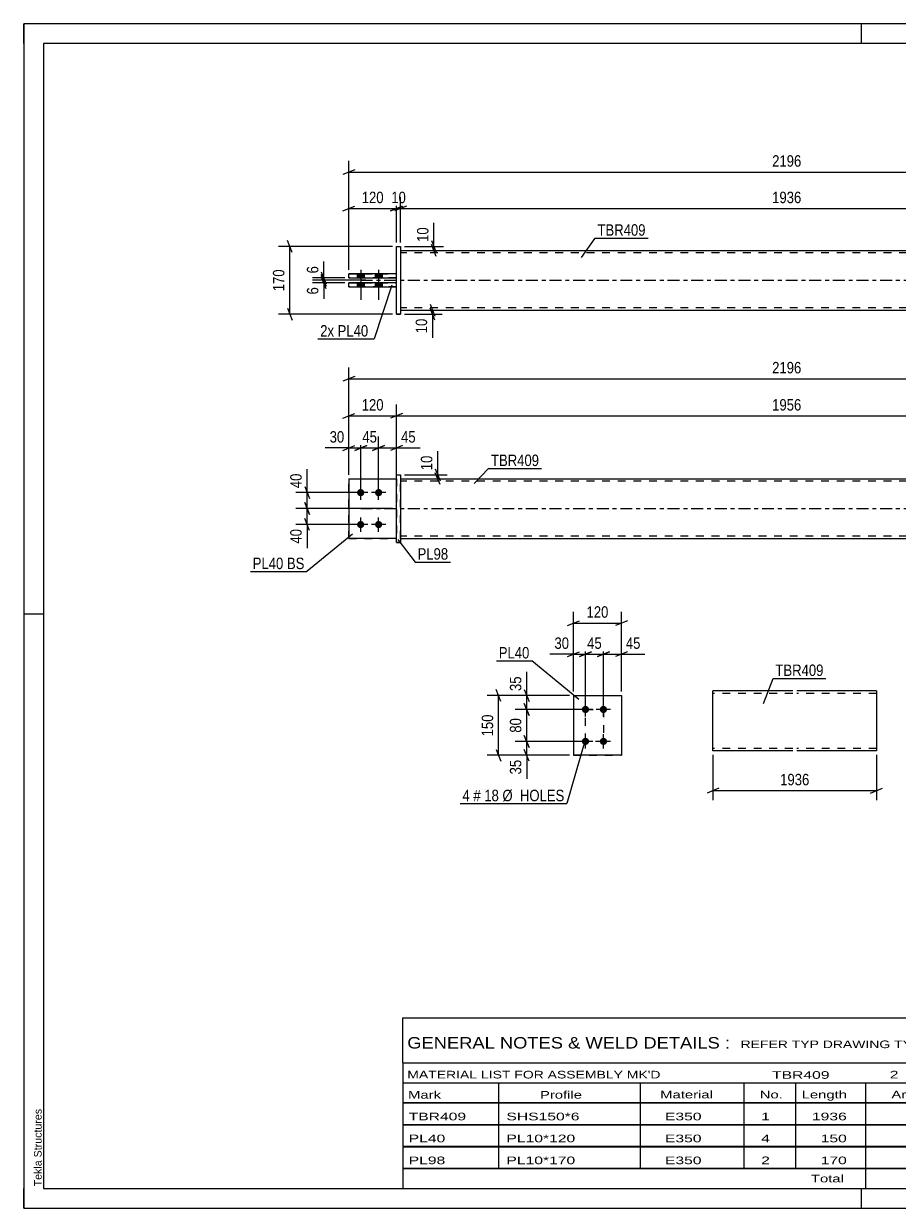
# Model space of a CAD drawing. Header units: millimetres. Extents: x 0 to 420, y 0 to 297.
# Drawn here: x 0 to 219.5, y 0 to 297 of the extents above; entities that cross this region are included whole.
import ezdxf

# ---------------------------------------------------------------- set-up
doc = ezdxf.new("R2010")
doc.units = ezdxf.units.MM
doc.linetypes.add('DXK_LINE_DOT2', pattern=[3.9198, 1.9599, -1.9599])
doc.linetypes.add('DXK_LINE_DOT3', pattern=[5.9187, 2.979, -0.9799, 0.9799, -0.9799])
doc.styles.add('Arial', font='ARIAL.TTF', dxfattribs={"height": 0.2})
doc.styles.add('Arial Narrow', font='ARIALN.TTF', dxfattribs={"height": 0.2})

# ---------------------------------------------------------------- blocks, each defined once
blk = doc.blocks.new('Unknown-580607271-1163')
at = {"color": 5, "linetype": 'Continuous'}
for p, q in [((420, 297), (0, 297)), ((0, 297), (0, 0)), ((0, 292), (0, 297)), ((210, 292), (210, 297)), ((415, 292), (5, 292)), ((5, 292), (5, 5)), ((5, 149), (0, 149)), ((0, 0), (0, 5)), ((5, 5), (415, 5)), ((210, 0), (210, 5)), ((0, 0), (420, 0))]:
    blk.add_line(p, q, dxfattribs=at)
at = {"color": 174, "linetype": 'Continuous', "style": 'Arial'}
blk.add_text('Tekla Structures', height=1.9102, rotation=90, dxfattribs=at).set_placement((4.5, 5.5))
blk = doc.blocks.new('Part-580607271-1762 - 1733')
at = {"color": 2, "linetype": 'Continuous'}
for p, q in [((81.47, 182.93), (93.47, 182.93)), ((81.47, 182.93), (81.47, 167.93)), ((93.47, 167.93), (81.47, 167.93)), ((81.47, 167.93), (81.47, 167.93))]:
    blk.add_line(p, q, dxfattribs=at)
at = {"color": 7, "linetype": 'DXK_LINE_DOT2'}
for p, q in [((81.47, 182.93), (93.47, 182.93)), ((93.47, 182.93), (93.47, 182.93)), ((93.47, 182.93), (93.47, 167.93)), ((81.47, 167.93), (93.47, 167.93)), ((81.47, 167.93), (81.47, 167.93))]:
    blk.add_line(p, q, dxfattribs=at)
blk = doc.blocks.new('Part-580607271-1754 - 1733')
at = {"color": 2, "linetype": 'Continuous'}
for p, q in [((94.47, 182.93), (288.07, 182.93)), ((94.47, 167.93), (288.07, 167.93))]:
    blk.add_line(p, q, dxfattribs=at)
at = {"color": 7, "linetype": 'DXK_LINE_DOT2'}
for p, q in [((94.47, 167.93), (94.47, 182.93)), ((288.07, 182.33), (94.47, 182.33)), ((288.07, 182.93), (288.07, 167.93)), ((288.07, 168.53), (94.47, 168.53))]:
    blk.add_line(p, q, dxfattribs=at)
at = {"color": 7, "linetype": 'DXK_LINE_DOT3'}
blk.add_line((84.47, 175.43), (298.07, 175.43), dxfattribs=at)
blk = doc.blocks.new('Bolt-580607271-1756 - 1733')
at = {"linetype": 'Continuous'}
for points in [[(84.47, 178.53), (84.28, 178.55), (84.1, 178.6), (83.94, 178.7), (83.8, 178.82), (83.69, 178.98), (83.61, 179.15), (83.57, 179.33), (83.57, 179.52), (83.61, 179.7), (83.69, 179.88), (83.8, 180.03), (83.94, 180.15), (84.1, 180.25), (84.28, 180.31), (84.47, 180.33), (84.66, 180.31), (84.83, 180.25), (85, 180.15), (85.14, 180.03), (85.25, 179.88), (85.32, 179.7), (85.36, 179.52), (85.36, 179.33), (85.32, 179.15), (85.25, 178.98), (85.14, 178.82), (85, 178.7), (84.83, 178.6), (84.66, 178.55)], [(88.97, 178.53), (88.78, 178.55), (88.6, 178.6), (88.44, 178.7), (88.3, 178.82), (88.19, 178.98), (88.11, 179.15), (88.07, 179.33), (88.07, 179.52), (88.11, 179.7), (88.19, 179.88), (88.3, 180.03), (88.44, 180.15), (88.6, 180.25), (88.78, 180.31), (88.97, 180.33), (89.16, 180.31), (89.33, 180.25), (89.5, 180.15), (89.64, 180.03), (89.75, 179.88), (89.82, 179.7), (89.86, 179.52), (89.86, 179.33), (89.82, 179.15), (89.75, 178.98), (89.64, 178.82), (89.5, 178.7), (89.33, 178.6), (89.16, 178.55)], [(84.47, 170.53), (84.28, 170.55), (84.1, 170.6), (83.94, 170.7), (83.8, 170.82), (83.69, 170.98), (83.61, 171.15), (83.57, 171.33), (83.57, 171.52), (83.61, 171.7), (83.69, 171.88), (83.8, 172.03), (83.94, 172.15), (84.1, 172.25), (84.28, 172.31), (84.47, 172.33), (84.66, 172.31), (84.83, 172.25), (85, 172.15), (85.14, 172.03), (85.25, 171.88), (85.32, 171.7), (85.36, 171.52), (85.36, 171.33), (85.32, 171.15), (85.25, 170.98), (85.14, 170.82), (85, 170.7), (84.83, 170.6), (84.66, 170.55)], [(88.97, 170.53), (88.78, 170.55), (88.6, 170.6), (88.44, 170.7), (88.3, 170.82), (88.19, 170.98), (88.11, 171.15), (88.07, 171.33), (88.07, 171.52), (88.11, 171.7), (88.19, 171.88), (88.3, 172.03), (88.44, 172.15), (88.6, 172.25), (88.78, 172.31), (88.97, 172.33), (89.16, 172.31), (89.33, 172.25), (89.5, 172.15), (89.64, 172.03), (89.75, 171.88), (89.82, 171.7), (89.86, 171.52), (89.86, 171.33), (89.82, 171.15), (89.75, 170.98), (89.64, 170.82), (89.5, 170.7), (89.33, 170.6), (89.16, 170.55)]]:
    blk.add_hatch(color=1, dxfattribs=at).paths.add_polyline_path(points)
at = {"color": 1, "linetype": 'Continuous'}
for p, q in [((84.47, 177.63), (84.47, 181.23)), ((88.97, 177.63), (88.97, 181.23)), ((86.27, 179.43), (82.67, 179.43)), ((90.77, 179.43), (87.17, 179.43)), ((84.47, 169.63), (84.47, 173.23)), ((88.97, 169.63), (88.97, 173.23)), ((86.27, 171.43), (82.67, 171.43)), ((90.77, 171.43), (87.17, 171.43))]:
    blk.add_line(p, q, dxfattribs=at)
blk = doc.blocks.new('Part-580607271-1767 - 1733')
at = {"color": 7, "linetype": 'DXK_LINE_DOT2'}
for p, q in [((81.47, 182.93), (93.47, 182.93)), ((81.47, 182.93), (93.47, 182.93)), ((81.47, 167.93), (81.47, 182.93)), ((93.47, 182.93), (93.47, 182.93)), ((93.47, 182.93), (93.47, 167.93)), ((81.47, 167.93), (93.47, 167.93)), ((93.47, 167.93), (81.47, 167.93)), ((81.47, 167.93), (81.47, 167.93))]:
    blk.add_line(p, q, dxfattribs=at)
blk = doc.blocks.new('Part-580607271-1772 - 1733')
at = {"color": 2, "linetype": 'Continuous'}
for p, q in [((93.47, 183.93), (94.47, 183.93)), ((93.47, 166.93), (93.47, 183.93)), ((94.47, 183.93), (94.47, 183.93)), ((94.47, 183.93), (94.47, 166.93)), ((93.47, 166.93), (94.47, 166.93))]:
    blk.add_line(p, q, dxfattribs=at)
at = {"color": 7, "linetype": 'DXK_LINE_DOT2'}
for p, q in [((93.47, 183.93), (94.47, 183.93)), ((94.47, 166.93), (93.47, 166.93)), ((93.47, 166.93), (93.47, 166.93)), ((94.47, 166.93), (94.47, 166.93))]:
    blk.add_line(p, q, dxfattribs=at)
blk = doc.blocks.new('Part-580607271-1447 - 1390')
at = {"color": 2, "linetype": 'Continuous'}
for p, q in [((93.47, 241.16), (94.47, 241.16)), ((93.47, 224.16), (93.47, 241.16)), ((94.47, 241.16), (94.47, 241.16)), ((94.47, 241.16), (94.47, 224.16)), ((94.47, 224.16), (93.47, 224.16)), ((93.47, 224.16), (93.47, 224.16))]:
    blk.add_line(p, q, dxfattribs=at)
at = {"color": 7, "linetype": 'DXK_LINE_DOT2'}
for p, q in [((93.47, 241.16), (94.47, 241.16)), ((93.47, 224.16), (94.47, 224.16)), ((93.47, 224.16), (93.47, 224.16))]:
    blk.add_line(p, q, dxfattribs=at)
blk = doc.blocks.new('Part-580607271-1446 - 1390')
at = {"color": 2, "linetype": 'Continuous'}
for p, q in [((93.47, 234.26), (81.47, 234.26)), ((81.47, 233.26), (81.47, 234.26)), ((81.47, 233.26), (93.47, 233.26)), ((81.47, 233.26), (81.47, 233.26))]:
    blk.add_line(p, q, dxfattribs=at)
at = {"color": 7, "linetype": 'DXK_LINE_DOT2'}
for p, q in [((81.47, 234.26), (93.47, 234.26)), ((93.47, 233.26), (81.47, 233.26)), ((93.47, 233.26), (93.47, 234.26))]:
    blk.add_line(p, q, dxfattribs=at)
blk = doc.blocks.new('Bolt-580607271-1398 - 1390')
at = {"linetype": 'Continuous'}
for points in [[(83.57, 233.26), (85.37, 233.26), (85.37, 234.26), (83.57, 234.26)], [(83.57, 233.26), (85.37, 233.26), (85.37, 234.26), (83.57, 234.26)], [(83.57, 231.06), (85.37, 231.06), (85.37, 232.06), (83.57, 232.06)], [(83.57, 231.06), (85.37, 231.06), (85.37, 232.06), (83.57, 232.06)], [(88.07, 233.26), (89.87, 233.26), (89.87, 234.26), (88.07, 234.26)], [(88.07, 233.26), (89.87, 233.26), (89.87, 234.26), (88.07, 234.26)], [(88.07, 231.06), (89.87, 231.06), (89.87, 232.06), (88.07, 232.06)], [(88.07, 231.06), (89.87, 231.06), (89.87, 232.06), (88.07, 232.06)]]:
    blk.add_hatch(color=1, dxfattribs=at).paths.add_polyline_path(points)
at = {"color": 1, "linetype": 'Continuous'}
for p, q in [((84.47, 235.26), (84.47, 227.76)), ((84.47, 235.26), (84.47, 227.76)), ((88.97, 235.26), (88.97, 227.76)), ((88.97, 235.26), (88.97, 227.76)), ((83.57, 234.26), (83.57, 233.26)), ((83.57, 234.26), (83.57, 233.26)), ((83.57, 232.06), (83.57, 231.06)), ((83.57, 232.06), (83.57, 231.06)), ((85.37, 234.26), (85.37, 233.26)), ((85.37, 234.26), (85.37, 233.26)), ((85.37, 232.06), (85.37, 231.06)), ((85.37, 232.06), (85.37, 231.06)), ((88.07, 234.26), (88.07, 233.26)), ((88.07, 234.26), (88.07, 233.26)), ((88.07, 232.06), (88.07, 231.06)), ((88.07, 232.06), (88.07, 231.06)), ((89.87, 234.26), (89.87, 233.26)), ((89.87, 234.26), (89.87, 233.26)), ((89.87, 232.06), (89.87, 231.06)), ((89.87, 232.06), (89.87, 231.06))]:
    blk.add_line(p, q, dxfattribs=at)
blk = doc.blocks.new('Part-580607271-1441 - 1390')
at = {"color": 2, "linetype": 'Continuous'}
for p, q in [((93.47, 232.06), (81.47, 232.06)), ((81.47, 231.06), (81.47, 232.06)), ((81.47, 231.06), (93.47, 231.06)), ((81.47, 231.06), (81.47, 231.06))]:
    blk.add_line(p, q, dxfattribs=at)
at = {"color": 7, "linetype": 'DXK_LINE_DOT2'}
for p, q in [((81.47, 232.06), (93.47, 232.06)), ((93.47, 231.06), (93.47, 232.06)), ((93.47, 231.06), (81.47, 231.06))]:
    blk.add_line(p, q, dxfattribs=at)
blk = doc.blocks.new('Part-580607271-1425 - 1390')
at = {"color": 2, "linetype": 'Continuous'}
for p, q in [((94.47, 240.16), (288.07, 240.16)), ((94.47, 225.16), (288.07, 225.16))]:
    blk.add_line(p, q, dxfattribs=at)
at = {"color": 7, "linetype": 'DXK_LINE_DOT2'}
for p, q in [((94.47, 240.16), (94.47, 225.16)), ((288.07, 239.56), (94.47, 239.56)), ((288.07, 240.16), (288.07, 225.16)), ((288.07, 225.76), (94.47, 225.76))]:
    blk.add_line(p, q, dxfattribs=at)
at = {"color": 7, "linetype": 'DXK_LINE_DOT3'}
blk.add_line((84.47, 232.66), (298.07, 232.66), dxfattribs=at)
blk = doc.blocks.new('Part-580607271-2111 - 2104')
at = {"color": 2, "linetype": 'Continuous'}
for p, q in [((137.82, 128.57), (149.82, 128.57)), ((137.82, 128.57), (137.82, 113.57)), ((149.82, 128.57), (149.82, 128.57)), ((149.82, 128.57), (149.82, 113.57)), ((149.82, 113.57), (137.82, 113.57)), ((137.82, 113.57), (137.82, 113.57))]:
    blk.add_line(p, q, dxfattribs=at)
at = {"color": 7, "linetype": 'DXK_LINE_DOT2'}
for p, q in [((137.82, 128.57), (149.82, 128.57)), ((149.82, 128.57), (149.82, 128.57)), ((137.82, 113.57), (149.82, 113.57))]:
    blk.add_line(p, q, dxfattribs=at)
blk = doc.blocks.new('Bolt-580607271-2144 - 2104')
at = {"linetype": 'Continuous'}
for points in [[(140.82, 125.97), (141.01, 125.95), (141.19, 125.89), (141.35, 125.79), (141.49, 125.67), (141.6, 125.52), (141.68, 125.34), (141.71, 125.16), (141.71, 124.97), (141.68, 124.79), (141.6, 124.62), (141.49, 124.46), (141.35, 124.34), (141.19, 124.24), (141.01, 124.19), (140.82, 124.17), (140.63, 124.19), (140.45, 124.24), (140.29, 124.34), (140.15, 124.46), (140.04, 124.62), (139.96, 124.79), (139.92, 124.97), (139.92, 125.16), (139.96, 125.34), (140.04, 125.52), (140.15, 125.67), (140.29, 125.79), (140.45, 125.89), (140.63, 125.95)], [(145.32, 125.97), (145.51, 125.95), (145.69, 125.89), (145.85, 125.79), (145.99, 125.67), (146.1, 125.52), (146.18, 125.34), (146.21, 125.16), (146.21, 124.97), (146.18, 124.79), (146.1, 124.62), (145.99, 124.46), (145.85, 124.34), (145.69, 124.24), (145.51, 124.19), (145.32, 124.17), (145.13, 124.19), (144.95, 124.24), (144.79, 124.34), (144.65, 124.46), (144.54, 124.62), (144.46, 124.79), (144.42, 124.97), (144.42, 125.16), (144.46, 125.34), (144.54, 125.52), (144.65, 125.67), (144.79, 125.79), (144.95, 125.89), (145.13, 125.95)], [(140.82, 117.97), (141.01, 117.95), (141.19, 117.89), (141.35, 117.79), (141.49, 117.67), (141.6, 117.52), (141.68, 117.34), (141.71, 117.16), (141.71, 116.97), (141.68, 116.79), (141.6, 116.62), (141.49, 116.46), (141.35, 116.34), (141.19, 116.24), (141.01, 116.19), (140.82, 116.17), (140.63, 116.19), (140.45, 116.24), (140.29, 116.34), (140.15, 116.46), (140.04, 116.62), (139.96, 116.79), (139.92, 116.97), (139.92, 117.16), (139.96, 117.34), (140.04, 117.52), (140.15, 117.67), (140.29, 117.79), (140.45, 117.89), (140.63, 117.95)], [(145.32, 117.97), (145.51, 117.95), (145.69, 117.89), (145.85, 117.79), (145.99, 117.67), (146.1, 117.52), (146.18, 117.34), (146.21, 117.16), (146.21, 116.97), (146.18, 116.79), (146.1, 116.62), (145.99, 116.46), (145.85, 116.34), (145.69, 116.24), (145.51, 116.19), (145.32, 116.17), (145.13, 116.19), (144.95, 116.24), (144.79, 116.34), (144.65, 116.46), (144.54, 116.62), (144.46, 116.79), (144.42, 116.97), (144.42, 117.16), (144.46, 117.34), (144.54, 117.52), (144.65, 117.67), (144.79, 117.79), (144.95, 117.89), (145.13, 117.95)]]:
    blk.add_hatch(color=1, dxfattribs=at).paths.add_polyline_path(points)
at = {"color": 1, "linetype": 'Continuous'}
for p, q in [((142.62, 125.07), (139.02, 125.07)), ((140.82, 123.27), (140.82, 126.87)), ((147.12, 125.07), (143.52, 125.07)), ((145.32, 123.27), (145.32, 126.87)), ((140.82, 115.27), (140.82, 118.87)), ((145.32, 115.27), (145.32, 118.87)), ((142.62, 117.07), (139.02, 117.07)), ((147.12, 117.07), (143.52, 117.07))]:
    blk.add_line(p, q, dxfattribs=at)
blk = doc.blocks.new('Part-580607271-2299 - 2293')
at = {"color": 2, "linetype": 'Continuous'}
for p, q in [((192.78, 129.71), (172.78, 129.71)), ((172.78, 114.8), (172.78, 129.71)), ((213.78, 129.71), (193.78, 129.71)), ((213.78, 129.71), (213.78, 114.71)), ((172.78, 114.71), (172.78, 114.8)), ((192.78, 114.71), (172.78, 114.71)), ((213.78, 114.71), (193.78, 114.71))]:
    blk.add_line(p, q, dxfattribs=at)
at = {"color": 7, "linetype": 'DXK_LINE_DOT2'}
for p, q in [((192.78, 129.11), (172.78, 129.11)), ((213.78, 129.11), (193.78, 129.11)), ((172.78, 115.31), (172.78, 115.36)), ((192.78, 115.31), (172.78, 115.31)), ((213.78, 115.31), (193.78, 115.31)), ((213.78, 115.31), (213.78, 115.36))]:
    blk.add_line(p, q, dxfattribs=at)
blk = doc.blocks.new('Rectangle-580607271-2254 - 2104')
at = {"color": 1, "linetype": 'DXK_LINE_DOT2'}
blk.add_lwpolyline([(140.82, 125.07), (145.32, 125.07), (145.32, 117.07), (140.82, 117.07), (140.82, 125.07)], close=True, dxfattribs=at)
blk = doc.blocks.new('StraightDimension-580607271-1802 - 1733')
at = {"color": 7, "linetype": 'Continuous'}
for p, q in [((81.47, 183.93), (81.47, 193.48)), ((84.47, 180.43), (84.47, 193.48)), ((79.97, 190.03), (82.97, 191.23)), ((81.47, 190.63), (84.47, 190.63)), ((85.97, 191.23), (82.97, 190.03))]:
    blk.add_line(p, q, dxfattribs=at)
at = {"color": 0}
blk.add_wipeout([(80.94, 191.38), (80.94, 195.58), (76.09, 195.58), (76.09, 191.38)], dxfattribs=at)
at = {"color": 7, "linetype": 'Continuous'}
blk.add_line((81.47, 190.63), (75.56, 190.63), dxfattribs=at)
blk.add_line((81.47, 190.63), (75.56, 190.63), dxfattribs=at)
at = {"color": 3, "style": 'Arial Narrow'}
blk.add_text('30', height=2.863, dxfattribs=at).set_placement((76.69, 191.98))
blk = doc.blocks.new('StraightDimension-580607271-1819 - 1733')
at = {"color": 7, "linetype": 'Continuous'}
for p, q in [((84.47, 180.43), (84.47, 193.48)), ((88.97, 180.43), (88.97, 193.48)), ((82.97, 190.03), (85.97, 191.23)), ((84.47, 190.63), (88.97, 190.63)), ((90.47, 191.23), (87.47, 190.03))]:
    blk.add_line(p, q, dxfattribs=at)
at = {"color": 0}
blk.add_wipeout([(89.15, 191.38), (89.15, 195.58), (84.29, 195.58), (84.29, 191.38)], dxfattribs=at)
at = {"color": 3, "style": 'Arial Narrow'}
blk.add_text('45', height=2.863, dxfattribs=at).set_placement((84.89, 191.98))
blk = doc.blocks.new('StraightDimension-580607271-1793 - 1733')
at = {"color": 7, "linetype": 'Continuous'}
for p, q in [((103.17, 185.43), (104.37, 182.43)), ((104.37, 181.43), (103.17, 184.43)), ((95.47, 183.93), (106.17, 183.93)), ((95.47, 182.93), (106.17, 182.93)), ((103.77, 182.93), (103.77, 183.93))]:
    blk.add_line(p, q, dxfattribs=at)
at = {"color": 0}
blk.add_wipeout([(103.02, 189.31), (98.82, 189.31), (98.82, 184.45), (103.02, 184.45)], dxfattribs=at)
at = {"color": 7, "linetype": 'Continuous'}
blk.add_line((103.77, 183.93), (103.77, 189.83), dxfattribs=at)
blk.add_line((103.77, 183.93), (103.77, 189.83), dxfattribs=at)
at = {"color": 3, "style": 'Arial Narrow'}
blk.add_text('10', height=2.863, rotation=90.0002, dxfattribs=at).set_placement((102.42, 185.05))
blk = doc.blocks.new('StraightDimension-580607271-1832 - 1733')
at = {"color": 7, "linetype": 'Continuous'}
for p, q in [((88.97, 180.43), (88.97, 193.48)), ((93.47, 183.93), (93.47, 193.48)), ((87.47, 190.03), (90.47, 191.23)), ((88.97, 190.63), (93.47, 190.63)), ((94.97, 191.23), (91.97, 190.03))]:
    blk.add_line(p, q, dxfattribs=at)
at = {"color": 0}
blk.add_wipeout([(98.85, 191.38), (98.85, 195.58), (93.99, 195.58), (93.99, 191.38)], dxfattribs=at)
at = {"color": 7, "linetype": 'Continuous'}
blk.add_line((93.47, 190.63), (99.37, 190.63), dxfattribs=at)
blk.add_line((93.47, 190.63), (99.37, 190.63), dxfattribs=at)
at = {"color": 3, "style": 'Arial Narrow'}
blk.add_text('45', height=2.863, dxfattribs=at).set_placement((94.59, 191.98))
blk = doc.blocks.new('StraightDimension-580607271-1849 - 1733')
at = {"color": 7, "linetype": 'Continuous'}
for p, q in [((92.47, 175.43), (68.18, 175.43)), ((70.43, 176.93), (71.63, 173.93)), ((71.03, 171.43), (71.03, 175.43)), ((71.63, 169.93), (70.43, 172.93)), ((83.47, 171.43), (68.18, 171.43))]:
    blk.add_line(p, q, dxfattribs=at)
at = {"color": 0}
blk.add_wipeout([(70.28, 170.9), (66.08, 170.9), (66.08, 166.05), (70.28, 166.05)], dxfattribs=at)
at = {"color": 7, "linetype": 'Continuous'}
blk.add_line((71.03, 171.43), (71.03, 165.52), dxfattribs=at)
blk.add_line((71.03, 171.43), (71.03, 165.52), dxfattribs=at)
at = {"color": 3, "style": 'Arial Narrow'}
blk.add_text('40', height=2.863, rotation=90.0002, dxfattribs=at).set_placement((69.68, 166.65))
blk = doc.blocks.new('StraightDimension-580607271-1858 - 1733')
at = {"color": 7, "linetype": 'Continuous'}
for p, q in [((83.47, 179.43), (68.18, 179.43)), ((70.43, 180.93), (71.63, 177.93)), ((71.03, 175.43), (71.03, 179.43)), ((92.47, 175.43), (68.18, 175.43)), ((71.63, 173.93), (70.43, 176.93))]:
    blk.add_line(p, q, dxfattribs=at)
at = {"color": 0}
blk.add_wipeout([(70.28, 184.81), (66.08, 184.81), (66.08, 179.95), (70.28, 179.95)], dxfattribs=at)
at = {"color": 7, "linetype": 'Continuous'}
blk.add_line((71.03, 179.43), (71.03, 185.33), dxfattribs=at)
blk.add_line((71.03, 179.43), (71.03, 185.33), dxfattribs=at)
at = {"color": 3, "style": 'Arial Narrow'}
blk.add_text('40', height=2.863, rotation=90.0002, dxfattribs=at).set_placement((69.68, 180.55))
blk = doc.blocks.new('StraightDimension-580607271-1868 - 1733')
at = {"color": 7, "linetype": 'Continuous'}
for p, q in [((79.97, 198.06), (82.97, 199.26)), ((81.47, 183.93), (81.47, 201.51)), ((94.97, 199.26), (91.97, 198.06)), ((93.47, 183.93), (93.47, 201.51)), ((81.47, 198.66), (93.47, 198.66))]:
    blk.add_line(p, q, dxfattribs=at)
at = {"color": 0}
blk.add_wipeout([(90.81, 199.41), (90.81, 203.61), (84.13, 203.61), (84.13, 199.41)], dxfattribs=at)
at = {"color": 3, "style": 'Arial Narrow'}
blk.add_text('120', height=2.863, dxfattribs=at).set_placement((84.73, 200.01))
blk = doc.blocks.new('StraightDimension-580607271-1887 - 1733')
at = {"color": 7, "linetype": 'Continuous'}
for p, q in [((94.97, 199.26), (91.97, 198.06)), ((93.47, 183.93), (93.47, 201.51)), ((287.57, 198.06), (290.57, 199.26)), ((289.07, 183.93), (289.07, 201.51)), ((93.47, 198.66), (289.07, 198.66))]:
    blk.add_line(p, q, dxfattribs=at)
at = {"color": 0}
blk.add_wipeout([(195.53, 199.41), (195.53, 203.61), (187.01, 203.61), (187.01, 199.41)], dxfattribs=at)
at = {"color": 3, "style": 'Arial Narrow'}
blk.add_text('1956', height=2.863, dxfattribs=at).set_placement((187.61, 200.01))
blk = doc.blocks.new('StraightDimension-580607271-1945 - 1733')
at = {"color": 7, "linetype": 'Continuous'}
for p, q in [((82.97, 208.58), (79.97, 207.38)), ((81.47, 183.93), (81.47, 210.83)), ((81.47, 207.98), (301.07, 207.98)), ((299.57, 207.38), (302.57, 208.58)), ((301.07, 183.93), (301.07, 210.83))]:
    blk.add_line(p, q, dxfattribs=at)
at = {"color": 0}
blk.add_wipeout([(195.53, 208.73), (195.53, 212.93), (187.01, 212.93), (187.01, 208.73)], dxfattribs=at)
at = {"color": 3, "style": 'Arial Narrow'}
blk.add_text('2196', height=2.863, dxfattribs=at).set_placement((187.61, 209.33))
blk = doc.blocks.new('StraightDimension-580607271-1664 - 1390')
at = {"color": 7, "linetype": 'Continuous'}
for p, q in [((81.47, 235.26), (81.47, 253.51)), ((93.47, 242.16), (93.47, 253.51)), ((79.97, 250.06), (82.97, 251.26)), ((81.47, 250.66), (93.47, 250.66)), ((94.97, 251.26), (91.97, 250.06))]:
    blk.add_line(p, q, dxfattribs=at)
at = {"color": 0}
blk.add_wipeout([(90.81, 251.41), (90.81, 255.61), (84.13, 255.61), (84.13, 251.41)], dxfattribs=at)
at = {"color": 3, "style": 'Arial Narrow'}
blk.add_text('120', height=2.863, dxfattribs=at).set_placement((84.73, 252.01))
blk = doc.blocks.new('StraightDimension-580607271-1654 - 1390')
at = {"color": 7, "linetype": 'Continuous'}
for p, q in [((93.47, 242.16), (93.47, 253.51)), ((94.47, 242.16), (94.47, 253.51)), ((91.97, 250.06), (94.97, 251.26)), ((95.97, 251.26), (92.97, 250.06)), ((93.47, 250.66), (94.47, 250.66))]:
    blk.add_line(p, q, dxfattribs=at)
at = {"color": 0}
blk.add_wipeout([(96.4, 251.41), (96.4, 255.61), (91.54, 255.61), (91.54, 251.41)], dxfattribs=at)
at = {"color": 3, "style": 'Arial Narrow'}
blk.add_text('10', height=2.863, dxfattribs=at).set_placement((92.14, 252.01))
blk = doc.blocks.new('StraightDimension-580607271-1675 - 1390')
at = {"color": 7, "linetype": 'Continuous'}
for p, q in [((81.47, 235.26), (81.47, 262.65)), ((301.07, 235.26), (301.07, 262.65)), ((82.97, 260.4), (79.97, 259.2)), ((81.47, 259.8), (301.07, 259.8)), ((299.57, 259.2), (302.57, 260.4))]:
    blk.add_line(p, q, dxfattribs=at)
at = {"color": 0}
blk.add_wipeout([(195.53, 260.55), (195.53, 264.75), (187.01, 264.75), (187.01, 260.55)], dxfattribs=at)
at = {"color": 3, "style": 'Arial Narrow'}
blk.add_text('2196', height=2.863, dxfattribs=at).set_placement((187.61, 261.15))
blk = doc.blocks.new('StraightDimension-580607271-1488 - 1390')
at = {"color": 7, "linetype": 'Continuous'}
for p, q in [((101.87, 226.66), (103.07, 223.66)), ((95.47, 225.16), (104.87, 225.16)), ((95.47, 224.16), (104.87, 224.16)), ((103.07, 222.66), (101.87, 225.66)), ((102.47, 224.16), (102.47, 225.16))]:
    blk.add_line(p, q, dxfattribs=at)
at = {"color": 0}
blk.add_wipeout([(101.72, 223.64), (97.52, 223.64), (97.52, 218.78), (101.72, 218.78)], dxfattribs=at)
at = {"color": 7, "linetype": 'Continuous'}
blk.add_line((102.47, 224.16), (102.47, 218.26), dxfattribs=at)
blk.add_line((102.47, 224.16), (102.47, 218.26), dxfattribs=at)
at = {"color": 3, "style": 'Arial Narrow'}
blk.add_text('10', height=2.863, rotation=90.0002, dxfattribs=at).set_placement((101.12, 219.38))
blk = doc.blocks.new('StraightDimension-580607271-1498 - 1390')
at = {"color": 7, "linetype": 'Continuous'}
for p, q in [((95.47, 241.16), (105.2, 241.16)), ((102.2, 242.66), (103.4, 239.66)), ((103.4, 238.66), (102.2, 241.66)), ((102.8, 240.16), (102.8, 241.16)), ((95.47, 240.16), (105.2, 240.16))]:
    blk.add_line(p, q, dxfattribs=at)
at = {"color": 0}
blk.add_wipeout([(102.05, 246.54), (97.85, 246.54), (97.85, 241.69), (102.05, 241.69)], dxfattribs=at)
at = {"color": 7, "linetype": 'Continuous'}
blk.add_line((102.8, 241.16), (102.8, 247.07), dxfattribs=at)
blk.add_line((102.8, 241.16), (102.8, 247.07), dxfattribs=at)
at = {"color": 3, "style": 'Arial Narrow'}
blk.add_text('10', height=2.863, rotation=90.0002, dxfattribs=at).set_placement((101.45, 242.29))
blk = doc.blocks.new('StraightDimension-580607271-1583 - 1390')
at = {"color": 7, "linetype": 'Continuous'}
for p, q in [((85.72, 232.66), (72.35, 232.66)), ((80.47, 232.06), (72.35, 232.06)), ((74.6, 234.16), (75.8, 231.16)), ((75.8, 230.56), (74.6, 233.56)), ((75.2, 232.06), (75.2, 232.66))]:
    blk.add_line(p, q, dxfattribs=at)
at = {"color": 0}
blk.add_wipeout([(74.45, 231.54), (70.25, 231.54), (70.25, 228.51), (74.45, 228.51)], dxfattribs=at)
at = {"color": 7, "linetype": 'Continuous'}
blk.add_line((75.2, 232.06), (75.2, 227.98), dxfattribs=at)
blk.add_line((75.2, 232.06), (75.2, 227.98), dxfattribs=at)
at = {"color": 3, "style": 'Arial Narrow'}
blk.add_text('6', height=2.86, rotation=90.0002, dxfattribs=at).set_placement((73.85, 229.11))
blk = doc.blocks.new('StraightDimension-580607271-1595 - 1390')
at = {"color": 7, "linetype": 'Continuous'}
for p, q in [((74.6, 234.76), (75.8, 231.76)), ((80.47, 233.26), (72.35, 233.26)), ((85.72, 232.66), (72.35, 232.66)), ((75.8, 231.16), (74.6, 234.16)), ((75.2, 232.66), (75.2, 233.26))]:
    blk.add_line(p, q, dxfattribs=at)
at = {"color": 0}
blk.add_wipeout([(74.45, 236.82), (70.25, 236.82), (70.25, 233.79), (74.45, 233.79)], dxfattribs=at)
at = {"color": 7, "linetype": 'Continuous'}
blk.add_line((75.2, 233.26), (75.2, 237.34), dxfattribs=at)
blk.add_line((75.2, 233.26), (75.2, 237.34), dxfattribs=at)
at = {"color": 3, "style": 'Arial Narrow'}
blk.add_text('6', height=2.86, rotation=90.0002, dxfattribs=at).set_placement((73.85, 234.39))
blk = doc.blocks.new('StraightDimension-580607271-1624 - 1390')
at = {"color": 7, "linetype": 'Continuous'}
for p, q in [((94.47, 242.16), (94.47, 253.51)), ((288.07, 242.16), (288.07, 253.51)), ((95.97, 251.26), (92.97, 250.06)), ((94.47, 250.66), (288.07, 250.66)), ((286.57, 250.06), (289.57, 251.26))]:
    blk.add_line(p, q, dxfattribs=at)
at = {"color": 0}
blk.add_wipeout([(195.53, 251.41), (195.53, 255.61), (187.01, 255.61), (187.01, 251.41)], dxfattribs=at)
at = {"color": 3, "style": 'Arial Narrow'}
blk.add_text('1936', height=2.863, dxfattribs=at).set_placement((187.61, 252.01))
blk = doc.blocks.new('StraightDimension-580607271-1686 - 1390')
at = {"color": 7, "linetype": 'Continuous'}
for p, q in [((92.47, 241.16), (63.84, 241.16)), ((67.29, 239.66), (66.09, 242.66)), ((66.69, 224.16), (66.69, 241.16)), ((92.47, 224.16), (63.84, 224.16)), ((66.09, 225.66), (67.29, 222.66))]:
    blk.add_line(p, q, dxfattribs=at)
at = {"color": 0}
blk.add_wipeout([(65.94, 236.01), (61.74, 236.01), (61.74, 229.32), (65.94, 229.32)], dxfattribs=at)
at = {"color": 3, "style": 'Arial Narrow'}
blk.add_text('170', height=2.863, rotation=90.0002, dxfattribs=at).set_placement((65.34, 229.92))
blk = doc.blocks.new('StraightDimension-580607271-2147 - 2104')
at = {"color": 7, "linetype": 'Continuous'}
for p, q in [((139.82, 117.07), (123.23, 117.07)), ((125.48, 118.57), (126.68, 115.57)), ((126.08, 113.57), (126.08, 117.07)), ((136.82, 113.57), (123.23, 113.57)), ((126.68, 112.07), (125.48, 115.07))]:
    blk.add_line(p, q, dxfattribs=at)
at = {"color": 0}
blk.add_wipeout([(125.33, 113.04), (121.13, 113.04), (121.13, 108.18), (125.33, 108.18)], dxfattribs=at)
at = {"color": 7, "linetype": 'Continuous'}
blk.add_line((126.08, 113.57), (126.08, 107.66), dxfattribs=at)
blk.add_line((126.08, 113.57), (126.08, 107.66), dxfattribs=at)
at = {"color": 3, "style": 'Arial Narrow'}
blk.add_text('35', height=2.863, rotation=90.0002, dxfattribs=at).set_placement((124.73, 108.78))
blk = doc.blocks.new('StraightDimension-580607271-2224 - 2104')
at = {"color": 7, "linetype": 'Continuous'}
for p, q in [((145.32, 126.07), (145.32, 141.76)), ((149.82, 129.57), (149.82, 141.76)), ((143.82, 138.31), (146.82, 139.51)), ((145.32, 138.91), (149.82, 138.91)), ((151.32, 139.51), (148.32, 138.31))]:
    blk.add_line(p, q, dxfattribs=at)
at = {"color": 0}
blk.add_wipeout([(155.2, 139.66), (155.2, 143.86), (150.34, 143.86), (150.34, 139.66)], dxfattribs=at)
at = {"color": 7, "linetype": 'Continuous'}
blk.add_line((149.82, 138.91), (155.73, 138.91), dxfattribs=at)
blk.add_line((149.82, 138.91), (155.73, 138.91), dxfattribs=at)
at = {"color": 3, "style": 'Arial Narrow'}
blk.add_text('45', height=2.863, dxfattribs=at).set_placement((150.94, 140.26))
blk = doc.blocks.new('StraightDimension-580607271-2160 - 2104')
at = {"color": 7, "linetype": 'Continuous'}
for p, q in [((139.82, 125.07), (123.23, 125.07)), ((125.48, 126.57), (126.68, 123.57)), ((126.08, 117.07), (126.08, 125.07)), ((139.82, 117.07), (123.23, 117.07)), ((126.68, 115.57), (125.48, 118.57))]:
    blk.add_line(p, q, dxfattribs=at)
at = {"color": 0}
blk.add_wipeout([(125.33, 123.49), (121.13, 123.49), (121.13, 118.64), (125.33, 118.64)], dxfattribs=at)
at = {"color": 3, "style": 'Arial Narrow'}
blk.add_text('80', height=2.863, rotation=90.0002, dxfattribs=at).set_placement((124.73, 119.24))
blk = doc.blocks.new('StraightDimension-580607271-2170 - 2104')
at = {"color": 7, "linetype": 'Continuous'}
for p, q in [((136.82, 128.57), (123.23, 128.57)), ((125.48, 130.07), (126.68, 127.07)), ((126.08, 125.07), (126.08, 128.57)), ((139.82, 125.07), (123.23, 125.07)), ((126.68, 123.57), (125.48, 126.57))]:
    blk.add_line(p, q, dxfattribs=at)
at = {"color": 0}
blk.add_wipeout([(125.33, 133.95), (121.13, 133.95), (121.13, 129.09), (125.33, 129.09)], dxfattribs=at)
at = {"color": 7, "linetype": 'Continuous'}
blk.add_line((126.08, 128.57), (126.08, 134.47), dxfattribs=at)
blk.add_line((126.08, 128.57), (126.08, 134.47), dxfattribs=at)
at = {"color": 3, "style": 'Arial Narrow'}
blk.add_text('35', height=2.863, rotation=90.0002, dxfattribs=at).set_placement((124.73, 129.69))
blk = doc.blocks.new('StraightDimension-580607271-2184 - 2104')
at = {"color": 7, "linetype": 'Continuous'}
for p, q in [((136.82, 128.57), (116.17, 128.57)), ((119.62, 127.07), (118.42, 130.07)), ((119.02, 113.57), (119.02, 128.57)), ((136.82, 113.57), (116.17, 113.57)), ((118.42, 115.07), (119.62, 112.07))]:
    blk.add_line(p, q, dxfattribs=at)
at = {"color": 0}
blk.add_wipeout([(118.27, 124.41), (114.07, 124.41), (114.07, 117.72), (118.27, 117.72)], dxfattribs=at)
at = {"color": 3, "style": 'Arial Narrow'}
blk.add_text('150', height=2.863, rotation=90.0002, dxfattribs=at).set_placement((117.67, 118.32))
blk = doc.blocks.new('StraightDimension-580607271-2201 - 2104')
at = {"color": 7, "linetype": 'Continuous'}
for p, q in [((137.82, 129.57), (137.82, 141.76)), ((140.82, 126.07), (140.82, 141.76)), ((136.32, 138.31), (139.32, 139.51)), ((137.82, 138.91), (140.82, 138.91)), ((142.32, 139.51), (139.32, 138.31))]:
    blk.add_line(p, q, dxfattribs=at)
at = {"color": 0}
blk.add_wipeout([(137.29, 139.66), (137.29, 143.86), (132.44, 143.86), (132.44, 139.66)], dxfattribs=at)
at = {"color": 7, "linetype": 'Continuous'}
blk.add_line((137.82, 138.91), (131.91, 138.91), dxfattribs=at)
blk.add_line((137.82, 138.91), (131.91, 138.91), dxfattribs=at)
at = {"color": 3, "style": 'Arial Narrow'}
blk.add_text('30', height=2.863, dxfattribs=at).set_placement((133.04, 140.26))
blk = doc.blocks.new('StraightDimension-580607271-2214 - 2104')
at = {"color": 7, "linetype": 'Continuous'}
for p, q in [((140.82, 126.07), (140.82, 141.76)), ((145.32, 126.07), (145.32, 141.76)), ((139.32, 138.31), (142.32, 139.51)), ((140.82, 138.91), (145.32, 138.91)), ((146.82, 139.51), (143.82, 138.31))]:
    blk.add_line(p, q, dxfattribs=at)
at = {"color": 0}
blk.add_wipeout([(145.5, 139.66), (145.5, 143.86), (140.64, 143.86), (140.64, 139.66)], dxfattribs=at)
at = {"color": 3, "style": 'Arial Narrow'}
blk.add_text('45', height=2.863, dxfattribs=at).set_placement((141.24, 140.26))
blk = doc.blocks.new('StraightDimension-580607271-2238 - 2104')
at = {"color": 7, "linetype": 'Continuous'}
for p, q in [((137.82, 129.57), (137.82, 149.57)), ((149.82, 129.57), (149.82, 149.57)), ((136.32, 146.12), (139.32, 147.32)), ((137.82, 146.72), (149.82, 146.72)), ((151.32, 147.32), (148.32, 146.12))]:
    blk.add_line(p, q, dxfattribs=at)
at = {"color": 0}
blk.add_wipeout([(147.16, 147.47), (147.16, 151.67), (140.48, 151.67), (140.48, 147.47)], dxfattribs=at)
at = {"color": 3, "style": 'Arial Narrow'}
blk.add_text('120', height=2.863, dxfattribs=at).set_placement((141.08, 148.07))
blk = doc.blocks.new('StraightDimension-580607271-2303 - 2293')
at = {"color": 7, "linetype": 'Continuous'}
for p, q in [((172.78, 113.71), (172.78, 102.31)), ((213.78, 113.71), (213.78, 102.31)), ((174.28, 105.31), (171.28, 104.11)), ((172.78, 104.71), (213.78, 104.71)), ((212.28, 104.11), (215.28, 105.31))]:
    blk.add_line(p, q, dxfattribs=at)
at = {"color": 0}
blk.add_wipeout([(197.54, 105.46), (197.54, 109.66), (189.02, 109.66), (189.02, 105.46)], dxfattribs=at)
at = {"color": 3, "style": 'Arial Narrow'}
blk.add_text('1936', height=2.863, dxfattribs=at).set_placement((189.62, 106.06))
blk = doc.blocks.new('Unknown-580607271-4226')
at = {"color": 7, "linetype": 'Continuous'}
for p, q in [((95, 47.75), (255, 47.75)), ((95, 36.5), (95, 47.75)), ((255, 47.75), (255, 36.5)), ((95, 36.5), (255, 36.5)), ((95, 36.5), (95, 31.5)), ((255, 36.5), (255, 31.5)), ((95, 31.5), (255, 31.5)), ((95, 31.5), (95, 26.5)), ((119, 31.5), (119, 26.5)), ((154.5, 31.5), (154.5, 26.5)), ((180.5, 31.5), (180.5, 26.5)), ((193.5, 31.5), (193.5, 26.5)), ((211, 31.5), (211, 26.5)), ((233, 31.5), (233, 26.5)), ((255, 31.5), (255, 26.5)), ((95, 26.5), (255, 26.5)), ((95, 26.45), (95, 21.05)), ((95, 26.45), (255, 26.45)), ((119, 26.5), (119, 21)), ((154.5, 26.5), (154.5, 21)), ((180.5, 26.5), (180.5, 21)), ((193.5, 26.5), (193.5, 21)), ((211, 26.5), (211, 21)), ((233, 26.5), (233, 21)), ((255, 26.45), (255, 21.05)), ((95, 21.05), (255, 21.05)), ((95, 20.95), (95, 15.55)), ((95, 20.95), (255, 20.95)), ((119, 21), (119, 15.5)), ((154.5, 21), (154.5, 15.5)), ((180.5, 21), (180.5, 15.5)), ((193.5, 21), (193.5, 15.5)), ((211, 21), (211, 15.5)), ((233, 21), (233, 15.5)), ((255, 20.95), (255, 15.55)), ((95, 15.55), (255, 15.55)), ((95, 15.45), (95, 10.05)), ((95, 15.45), (255, 15.45)), ((119, 15.5), (119, 10)), ((154.5, 15.5), (154.5, 10)), ((180.5, 15.5), (180.5, 10)), ((193.5, 15.5), (193.5, 10)), ((211, 15.5), (211, 10)), ((233, 15.5), (233, 10)), ((255, 15.45), (255, 10.05)), ((95, 10.05), (255, 10.05)), ((95, 10), (255, 10)), ((95, 10), (95, 5)), ((211, 10), (211, 5)), ((233, 10), (233, 5)), ((255, 10), (255, 5)), ((95, 5), (255, 5))]:
    blk.add_line(p, q, dxfattribs=at)
at = {"color": 7, "style": 'Arial Narrow'}
for s, height, width, p in [('GENERAL NOTES & WELD DETAILS :', 2.8633, 1.4, (96.15, 40.06)), ('REFER TYP DRAWING TYP-01', 1.9089, 1.6, (179.7, 40.16)), ("MATERIAL LIST FOR ASSEMBLY MK'D", 1.9089, 1.6, (96.15, 32.56)), ('TBR409', 1.909, 1.794707, (187.59, 32.47)), ('2', 1.91, 1.794707, (217.08, 32.56)), ('No. Required', 1.9089, 1.6, (226.41, 32.56)), ('Mark', 1.909, 1.7, (96.34, 27.5)), ('Profile', 1.909, 1.7, (129.41, 27.5)), ('Material', 1.909, 1.7, (159.54, 27.56)), ('No.', 1.909, 1.7, (184.5, 27.56)), ('Length', 1.909, 1.7, (195, 27.56)), ('Area', 1.909, 1.7, (217.5, 27.56)), ('Weight', 1.909, 1.7, (237, 27.56))]:
    blk.add_text(s, height=height, dxfattribs=dict(at, width=width)).set_placement(p)
at = {"color": 7, "linetype": 'Continuous', "style": 'Arial Narrow'}
for s, height, width, p in [('TBR409', 1.909, 1.794707, (96.5, 22.06)), ('SHS150*6', 1.909, 1.794707, (121, 22.06)), ('E350', 1.909, 1.794707, (160.74, 22.06)), ('1', 1.91, 1.794707, (184.86, 22.06)), ('1936', 1.909, 1.794707, (197.58, 22.06)), ('1.2', 1.909, 1.794707, (221.32, 22.06)), ('52.5', 1.909, 1.794707, (240.14, 22.06)), ('PL40', 1.909, 1.794707, (96.5, 16.56)), ('PL10*120', 1.909, 1.794707, (121, 16.56)), ('E350', 1.909, 1.794707, (160.74, 16.56)), ('4', 1.91, 1.794707, (184.86, 16.56)), ('150', 1.909, 1.794707, (199.77, 16.56)), ('0.0', 1.909, 1.794707, (221.32, 16.56)), ('5.7', 1.909, 1.794707, (242.33, 16.56)), ('PL98', 1.909, 1.794707, (96.5, 11.06)), ('PL10*170', 1.909, 1.794707, (121, 11.06)), ('E350', 1.909, 1.794707, (160.74, 11.06)), ('2', 1.91, 1.794707, (184.86, 11.06)), ('170', 1.909, 1.794707, (199.77, 11.06)), ('0.1', 1.909, 1.794707, (221.32, 11.06)), ('4.5', 1.909, 1.794707, (242.33, 11.06)), ('Total', 1.909, 1.7, (197.33, 6.5)), ('1.5', 1.909, 1.794707, (220.83, 6.5)), ('62.7', 1.909, 1.794707, (240.14, 6.5))]:
    blk.add_text(s, height=height, dxfattribs=dict(at, width=width)).set_placement(p)
blk = doc.blocks.new('Mark-580607271-1750 - 1733')
at = {"color": 0}
blk.add_wipeout([(129.2, 186.1), (129.2, 189.1), (117.14, 189.1), (117.14, 186.1)], dxfattribs=at)
blk.add_wipeout([(129.2, 186.1), (129.2, 189.1), (117.14, 189.1), (117.14, 186.1)], dxfattribs=at)
at = {"color": 30, "linetype": 'Continuous'}
for p, q in [((112.93, 181.76), (116.54, 185.5)), ((116.54, 185.5), (129.8, 185.5))]:
    blk.add_line(p, q, dxfattribs=at)
at = {"color": 3, "style": 'Arial Narrow'}
blk.add_text('TBR409', height=2.863, dxfattribs=at).set_placement((117.14, 186.1))
blk = doc.blocks.new('Mark-580607271-1768 - 1733')
at = {"color": 0}
blk.add_wipeout([(106.4, 162.63), (106.4, 165.63), (98.73, 165.63), (98.73, 162.63)], dxfattribs=at)
blk.add_wipeout([(106.4, 162.63), (106.4, 165.63), (98.73, 165.63), (98.73, 162.63)], dxfattribs=at)
at = {"color": 30, "linetype": 'Continuous'}
for p, q in [((93.82, 167.69), (98.13, 162.03)), ((98.13, 162.03), (107, 162.03))]:
    blk.add_line(p, q, dxfattribs=at)
at = {"color": 3, "style": 'Arial Narrow'}
blk.add_text('PL98', height=2.863, dxfattribs=at).set_placement((98.73, 162.63))
blk = doc.blocks.new('MarkSet-580607271-2026 - 1733')
at = {"color": 0}
blk.add_wipeout([(65.08, 160.26), (65.08, 163.26), (57.41, 163.26), (57.41, 160.26)], dxfattribs=at)
blk.add_wipeout([(65.08, 160.26), (65.08, 163.26), (57.41, 163.26), (57.41, 160.26)], dxfattribs=at)
blk.add_wipeout([(70.37, 160.26), (70.37, 163.26), (65.98, 163.26), (65.98, 160.26)], dxfattribs=at)
blk.add_wipeout([(70.37, 160.26), (70.37, 163.26), (65.98, 163.26), (65.98, 160.26)], dxfattribs=at)
at = {"color": 30, "linetype": 'Continuous'}
for p in [(82.43, 169.03), (56.81, 159.66)]:
    blk.add_line(p, (70.97, 159.66), dxfattribs=at)
at = {"color": 3, "style": 'Arial Narrow'}
for s, p in [('PL40', (57.41, 160.26)), ('BS', (65.98, 160.26))]:
    blk.add_text(s, height=2.863, dxfattribs=at).set_placement(p)
blk = doc.blocks.new('Mark-580607271-1420 - 1390')
at = {"color": 0}
blk.add_wipeout([(155.89, 243.85), (155.89, 246.85), (143.83, 246.85), (143.83, 243.85)], dxfattribs=at)
blk.add_wipeout([(155.89, 243.85), (155.89, 246.85), (143.83, 246.85), (143.83, 243.85)], dxfattribs=at)
at = {"color": 30, "linetype": 'Continuous'}
for p, q in [((139.86, 238.4), (143.23, 243.25)), ((143.23, 243.25), (156.49, 243.25))]:
    blk.add_line(p, q, dxfattribs=at)
at = {"color": 3, "style": 'Arial Narrow'}
blk.add_text('TBR409', height=2.863, dxfattribs=at).set_placement((143.83, 243.85))
blk = doc.blocks.new('MarkSet-580607271-1718 - 1390')
at = {"color": 30, "linetype": 'Continuous'}
blk.add_line((92.29, 231.44), (87.86, 217.96), dxfattribs=at)
at = {"color": 0}
blk.add_wipeout([(77.79, 218.56), (77.79, 221.56), (74.32, 221.56), (74.32, 218.56)], dxfattribs=at)
blk.add_wipeout([(77.79, 218.56), (77.79, 221.56), (74.32, 221.56), (74.32, 218.56)], dxfattribs=at)
blk.add_wipeout([(86.36, 218.56), (86.36, 221.56), (78.69, 221.56), (78.69, 218.56)], dxfattribs=at)
blk.add_wipeout([(86.36, 218.56), (86.36, 221.56), (78.69, 221.56), (78.69, 218.56)], dxfattribs=at)
at = {"color": 30, "linetype": 'Continuous'}
blk.add_line((73.72, 217.96), (87.86, 217.96), dxfattribs=at)
at = {"color": 3, "style": 'Arial Narrow'}
for s, p in [('2x', (74.32, 218.56)), ('PL40', (78.69, 218.56))]:
    blk.add_text(s, height=2.863, dxfattribs=at).set_placement(p)
blk = doc.blocks.new('Mark-580607271-2107 - 2104')
at = {"color": 0}
blk.add_wipeout([(126.76, 137.85), (126.76, 140.85), (119.08, 140.85), (119.08, 137.85)], dxfattribs=at)
blk.add_wipeout([(126.76, 137.85), (126.76, 140.85), (119.08, 140.85), (119.08, 137.85)], dxfattribs=at)
at = {"color": 30, "linetype": 'Continuous'}
for p in [(118.48, 137.25), (139.16, 127.54)]:
    blk.add_line(p, (127.36, 137.25), dxfattribs=at)
at = {"color": 3, "style": 'Arial Narrow'}
blk.add_text('PL40', height=2.863, dxfattribs=at).set_placement((119.08, 137.85))
blk = doc.blocks.new('Mark-580607271-2140 - 2104')
at = {"color": 0}
blk.add_wipeout([(111.82, 102.07), (111.82, 105.07), (109.99, 105.07), (109.99, 102.07)], dxfattribs=at)
blk.add_wipeout([(111.82, 102.07), (111.82, 105.07), (109.99, 105.07), (109.99, 102.07)], dxfattribs=at)
blk.add_wipeout([(114.55, 102.07), (114.55, 105.07), (112.72, 105.07), (112.72, 102.07)], dxfattribs=at)
blk.add_wipeout([(114.55, 102.07), (114.55, 105.07), (112.72, 105.07), (112.72, 102.07)], dxfattribs=at)
at = {"color": 3, "style": 'Arial Narrow'}
blk.add_text('4', height=2.86, dxfattribs=at).set_placement((109.99, 102.07))
at = {"color": 0}
blk.add_wipeout([(119.11, 102.07), (119.11, 105.07), (115.45, 105.07), (115.45, 102.07)], dxfattribs=at)
blk.add_wipeout([(119.11, 102.07), (119.11, 105.07), (115.45, 105.07), (115.45, 102.07)], dxfattribs=at)
at = {"color": 3, "style": 'Arial Narrow'}
blk.add_text('#', height=2.86, dxfattribs=at).set_placement((112.72, 102.07))
at = {"color": 0}
blk.add_wipeout([(135.53, 102.07), (135.53, 105.07), (120.01, 105.07), (120.01, 102.07)], dxfattribs=at)
blk.add_wipeout([(135.53, 102.07), (135.53, 105.07), (120.01, 105.07), (120.01, 102.07)], dxfattribs=at)
at = {"color": 7, "linetype": 'Continuous'}
for p in [(140.68, 117.09), (109.39, 101.47)]:
    blk.add_line(p, (136.13, 101.47), dxfattribs=at)
at = {"color": 3, "style": 'Arial Narrow'}
for s, p in [('18', (115.45, 102.07)), ('Ø  HOLES', (120.01, 102.07))]:
    blk.add_text(s, height=2.863, dxfattribs=at).set_placement(p)
blk = doc.blocks.new('Mark-580607271-2295 - 2293')
at = {"color": 0}
blk.add_wipeout([(200.49, 133.47), (200.49, 136.47), (188.43, 136.47), (188.43, 133.47)], dxfattribs=at)
blk.add_wipeout([(200.49, 133.47), (200.49, 136.47), (188.43, 136.47), (188.43, 133.47)], dxfattribs=at)
at = {"color": 30, "linetype": 'Continuous'}
for p, q in [((185.47, 126.56), (187.83, 132.87)), ((187.83, 132.87), (201.09, 132.87))]:
    blk.add_line(p, q, dxfattribs=at)
at = {"color": 3, "style": 'Arial Narrow'}
blk.add_text('TBR409', height=2.863, dxfattribs=at).set_placement((188.43, 133.47))

msp = doc.modelspace()

# ---------------------------------------------------------------- block references
for name in ['Unknown-580607271-1163', 'Part-580607271-1447 - 1390', 'Part-580607271-1425 - 1390', 'Bolt-580607271-1398 - 1390', 'Part-580607271-1446 - 1390', 'Part-580607271-1441 - 1390', 'Part-580607271-1762 - 1733', 'Part-580607271-1767 - 1733', 'Bolt-580607271-1756 - 1733', 'Part-580607271-1754 - 1733', 'Part-580607271-1772 - 1733', 'Part-580607271-2111 - 2104', 'Part-580607271-2299 - 2293', 'Bolt-580607271-2144 - 2104', 'Rectangle-580607271-2254 - 2104', 'Unknown-580607271-4226']:
    msp.add_blockref(name, (0, 0))

# ---------------------------------------------------------------- next in the draw order: block references
for name in ['StraightDimension-580607271-1664 - 1390', 'StraightDimension-580607271-1488 - 1390', 'StraightDimension-580607271-1802 - 1733', 'StraightDimension-580607271-1793 - 1733', 'StraightDimension-580607271-1849 - 1733', 'StraightDimension-580607271-2224 - 2104', 'Mark-580607271-2295 - 2293', 'StraightDimension-580607271-2147 - 2104', 'StraightDimension-580607271-2303 - 2293']:
    msp.add_blockref(name, (0, 0))

# ---------------------------------------------------------------- next in the draw order: block references
for name in ['StraightDimension-580607271-1654 - 1390', 'StraightDimension-580607271-1819 - 1733', 'MarkSet-580607271-2026 - 1733', 'Mark-580607271-1768 - 1733', 'StraightDimension-580607271-2160 - 2104']:
    msp.add_blockref(name, (0, 0))

# ---------------------------------------------------------------- next in the draw order: block references
for name in ['StraightDimension-580607271-1675 - 1390', 'StraightDimension-580607271-1832 - 1733', 'StraightDimension-580607271-2170 - 2104']:
    msp.add_blockref(name, (0, 0))

# ---------------------------------------------------------------- next in the draw order: block references
for name in ['StraightDimension-580607271-1498 - 1390', 'StraightDimension-580607271-1583 - 1390', 'StraightDimension-580607271-1858 - 1733', 'StraightDimension-580607271-2184 - 2104']:
    msp.add_blockref(name, (0, 0))

# ---------------------------------------------------------------- next in the draw order: block references
for name in ['StraightDimension-580607271-1624 - 1390', 'StraightDimension-580607271-1595 - 1390', 'StraightDimension-580607271-1868 - 1733', 'StraightDimension-580607271-2201 - 2104', 'Mark-580607271-2140 - 2104']:
    msp.add_blockref(name, (0, 0))

# ---------------------------------------------------------------- next in the draw order: block references
for name in ['Mark-580607271-1420 - 1390', 'StraightDimension-580607271-1686 - 1390', 'StraightDimension-580607271-1887 - 1733', 'StraightDimension-580607271-2214 - 2104']:
    msp.add_blockref(name, (0, 0))

# ---------------------------------------------------------------- next in the draw order: block references
for name in ['MarkSet-580607271-1718 - 1390', 'StraightDimension-580607271-1945 - 1733', 'StraightDimension-580607271-2238 - 2104']:
    msp.add_blockref(name, (0, 0))

# ---------------------------------------------------------------- next in the draw order: block references
for name in ['Mark-580607271-1750 - 1733', 'Mark-580607271-2107 - 2104']:
    msp.add_blockref(name, (0, 0))

doc.saveas('drawing.dxf')
